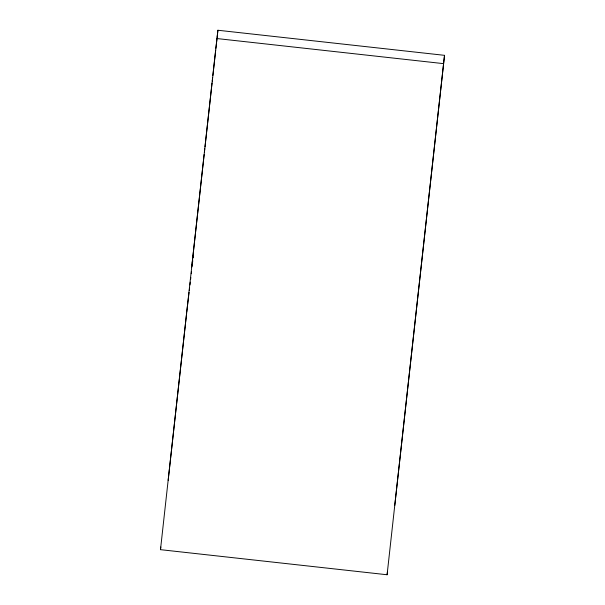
<?xml version="1.0" encoding="UTF-8"?>
<svg xmlns="http://www.w3.org/2000/svg" width="605" height="605" viewBox="0 0 605 605"><rect width="100%" height="100%" fill="white"/><g stroke="black" fill="none" stroke-linecap="round" stroke-linejoin="round"><path stroke-width="0.91" d="M387.427 572.088L387.094 574.75L160.484 549.665L217.906 30.25L444.516 55.335L394.77 505.425M387.094 574.75L444.516 55.335M168.16 480.332L186.635 312.974M204.135 154.366L191.709 266.987L192.08 264.332M204.346 152.483L204.762 148.732M204.966 146.856L212.007 83.036M212.219 81.153L212.635 77.402M212.839 75.527L215.637 50.185M215.841 48.309L216.915 39.257M217.112 37.457L217.906 30.25M192.534 262.706L192.738 260.899M193.131 257.299L193.328 255.499L193.063 257.254M186.733 312.036L189.062 292.412M189.282 290.544L189.615 287.738M189.947 284.932L190.28 282.127M190.613 279.329L190.832 277.453M191.278 273.717L191.498 271.849M160.484 549.665L160.824 547.003M192.322 262.562L192.692 259.908M216.756 38.531L443.359 63.616"/></g></svg>
